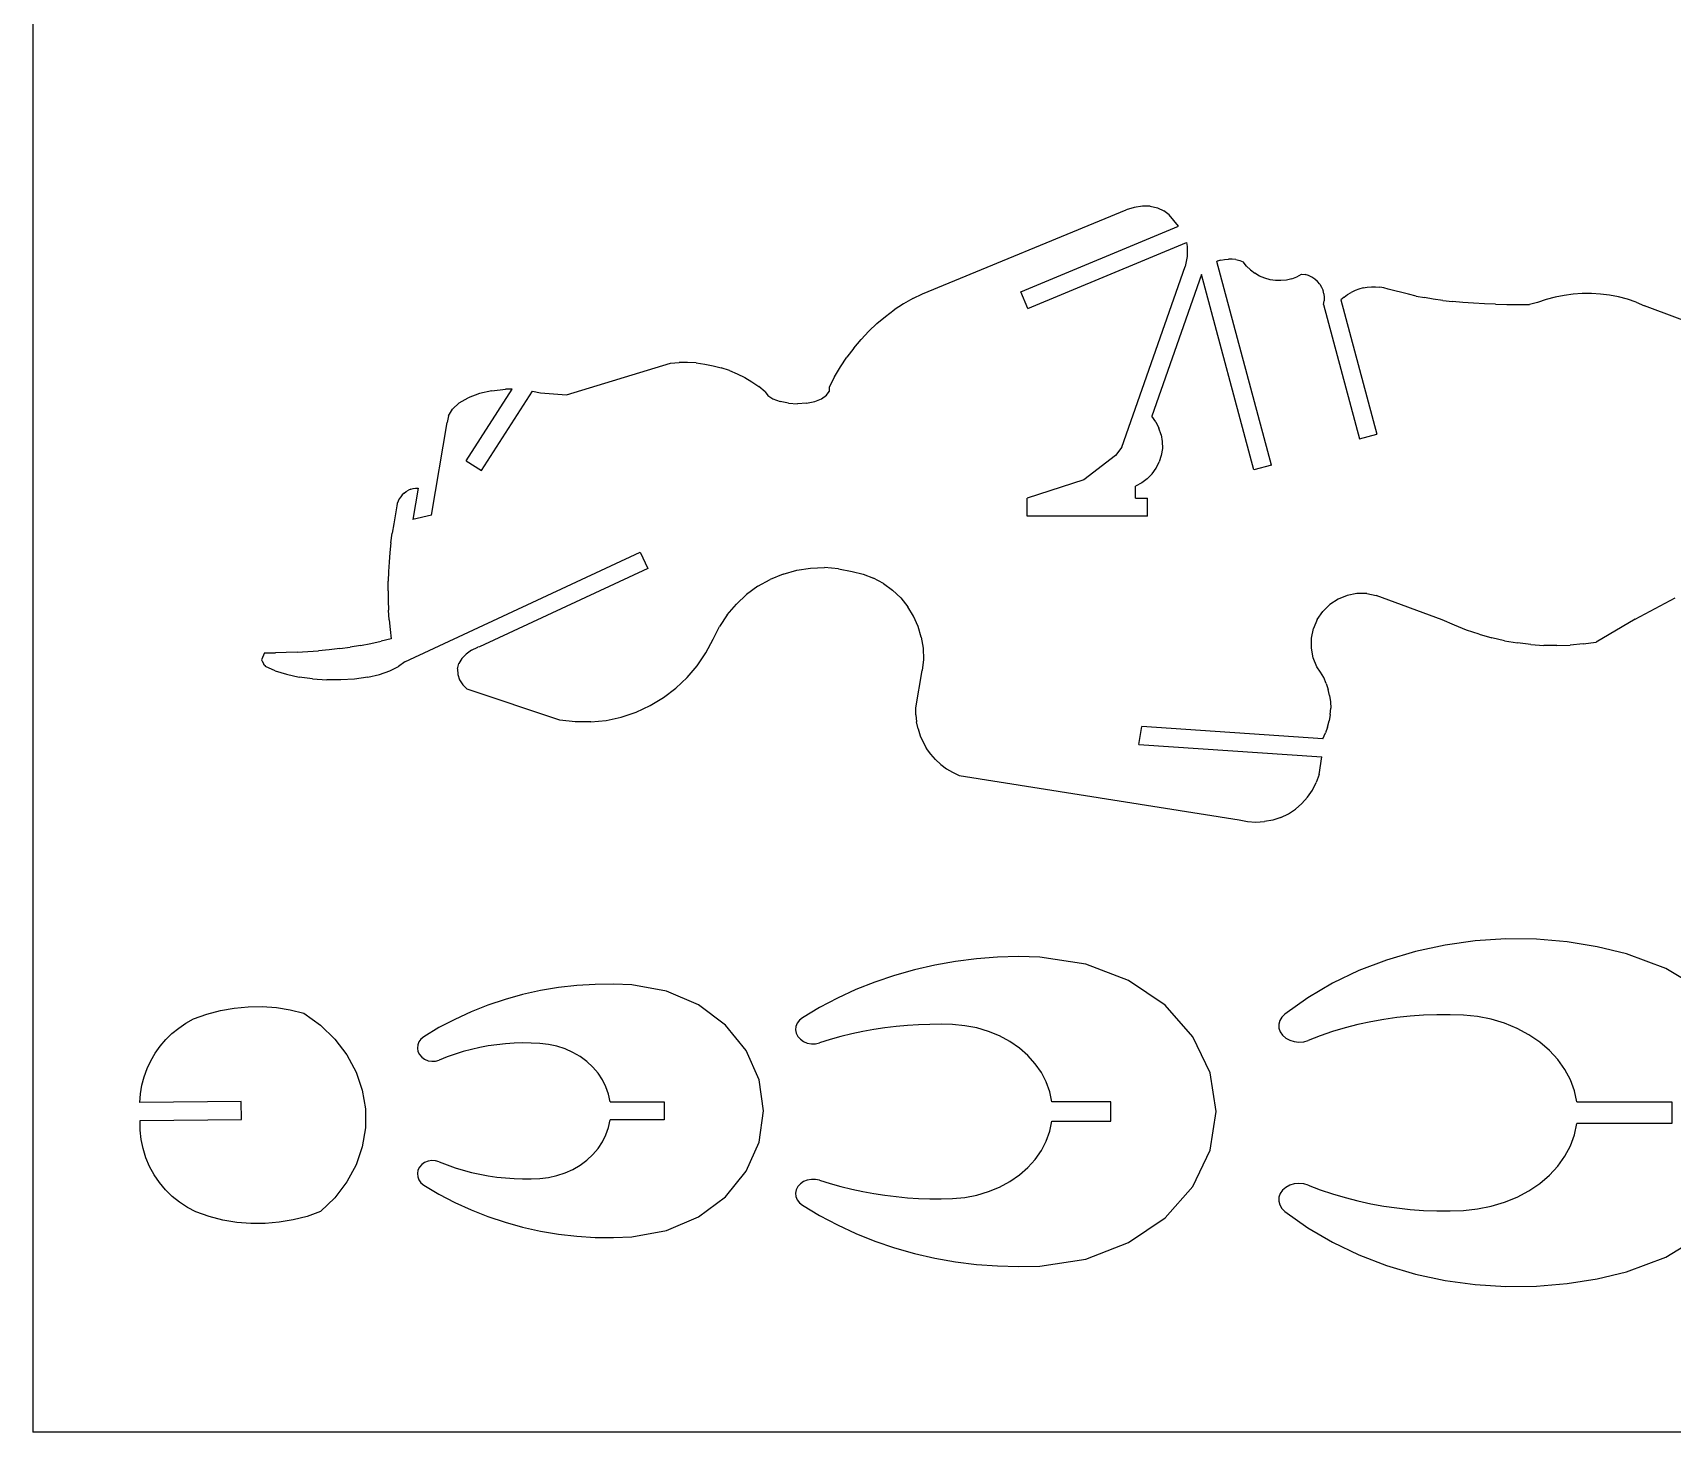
# Model space of a CAD drawing. Extents: x -79 to 65, y -73 to 71.
# Drawn here: x -79.1 to -33.84, y -72.68 to -34.05 of the extents above; entities that cross this region are included whole.
import ezdxf

# ---------------------------------------------------------------- set-up
doc = ezdxf.new("R2010")
doc.units = 0
doc.header["$MEASUREMENT"] = 0
doc.layers.get('0').update_dxf_attribs({"linetype": 'CONTINUOUS'})

msp = doc.modelspace()

# ---------------------------------------------------------------- linework, layer by layer
for p, q in [((-79.103, 71.322), (-79.103, -72.678)), ((-48.691, -38.873), (-48.918, -38.944)), ((-48.465, -38.839), (-48.691, -38.873)), ((-48.249, -38.843), (-48.465, -38.839)), ((-48.249, -38.843), (-48.049, -38.885)), ((-48.049, -38.885), (-47.871, -38.964)), ((-54.536, -41.254), (-48.918, -38.944)), ((-47.723, -39.076), (-47.871, -38.964)), ((-47.471, -39.389), (-47.723, -39.076)), ((-51.821, -41.202), (-47.471, -39.389)), ((-51.629, -41.663), (-47.251, -39.839)), ((-47.233, -40.23), (-47.286, -40.504)), ((-47.251, -39.839), (-47.231, -39.951)), ((-47.231, -39.951), (-47.233, -40.23)), ((-49.036, -45.489), (-47.286, -40.504)), ((-46.833, -40.724), (-48.208, -44.639)), ((-45.389, -46.115), (-46.833, -40.724)), ((-46.398, -40.361), (-46.411, -40.367)), ((-44.906, -45.986), (-46.411, -40.367)), ((-46.298, -40.329), (-46.398, -40.361)), ((-46.298, -40.329), (-46.195, -40.308)), ((-46.195, -40.308), (-46.091, -40.298)), ((-45.986, -40.3), (-46.091, -40.298)), ((-45.882, -40.314), (-45.986, -40.3)), ((-45.882, -40.314), (-45.78, -40.338)), ((-45.78, -40.338), (-45.681, -40.374)), ((-45.588, -40.494), (-45.681, -40.374)), ((-45.48, -40.6), (-45.588, -40.494)), ((-45.48, -40.6), (-45.36, -40.692)), ((-45.229, -40.769), (-45.36, -40.692)), ((-44.202, -40.788), (-44.069, -40.716)), ((-44.069, -40.716), (-43.971, -40.729)), ((-43.877, -40.756), (-43.971, -40.729)), ((-45.089, -40.827), (-45.229, -40.769)), ((-44.943, -40.868), (-45.089, -40.827)), ((-44.794, -40.89), (-44.943, -40.868)), ((-44.642, -40.893), (-44.794, -40.89)), ((-44.491, -40.877), (-44.642, -40.893)), ((-44.344, -40.841), (-44.491, -40.877)), ((-44.344, -40.841), (-44.202, -40.788)), ((-43.788, -40.797), (-43.877, -40.756)), ((-43.706, -40.851), (-43.788, -40.797)), ((-43.632, -40.916), (-43.706, -40.851)), ((-43.569, -40.991), (-43.632, -40.916)), ((-43.569, -40.991), (-43.518, -41.074)), ((-43.518, -41.074), (-43.479, -41.165)), ((-43.455, -41.26), (-43.479, -41.165)), ((-42.596, -41.168), (-42.701, -41.218)), ((-42.486, -41.127), (-42.596, -41.168)), ((-42.374, -41.096), (-42.486, -41.127)), ((-42.374, -41.096), (-42.259, -41.075)), ((-42.259, -41.075), (-42.143, -41.065)), ((-42.143, -41.065), (-42.026, -41.065)), ((-42.026, -41.065), (-41.91, -41.075)), ((-41.796, -41.096), (-41.91, -41.075)), ((-41.683, -41.127), (-41.796, -41.096)), ((-41.121, -41.272), (-41.683, -41.127)), ((-55.066, -41.535), (-55.319, -41.7)), ((-54.805, -41.386), (-55.066, -41.535)), ((-54.805, -41.386), (-54.536, -41.254)), ((-51.629, -41.663), (-51.821, -41.202)), ((-43.467, -41.551), (-43.448, -41.455)), ((-43.467, -41.551), (-42.473, -45.26)), ((-43.455, -41.26), (-43.444, -41.357)), ((-43.444, -41.357), (-43.448, -41.455)), ((-42.895, -41.346), (-42.984, -41.422)), ((-42.984, -41.422), (-41.99, -45.131)), ((-42.895, -41.346), (-42.801, -41.277)), ((-42.801, -41.277), (-42.701, -41.218)), ((-40.909, -41.319), (-41.121, -41.272)), ((-40.909, -41.319), (-40.68, -41.363)), ((-40.434, -41.403), (-40.68, -41.363)), ((-40.174, -41.439), (-40.434, -41.403)), ((-40.174, -41.439), (-39.901, -41.47)), ((-39.617, -41.497), (-39.901, -41.47)), ((-39.324, -41.519), (-39.617, -41.497)), ((-39.023, -41.536), (-39.324, -41.519)), ((-38.716, -41.548), (-39.023, -41.536)), ((-38.716, -41.548), (-38.405, -41.555)), ((-38.405, -41.555), (-38.093, -41.557)), ((-38.093, -41.557), (-37.781, -41.554)), ((-37.553, -41.497), (-37.781, -41.554)), ((-37.314, -41.416), (-37.553, -41.497)), ((-37.07, -41.35), (-37.314, -41.416)), ((-36.823, -41.3), (-37.07, -41.35)), ((-36.572, -41.266), (-36.823, -41.3)), ((-36.32, -41.249), (-36.572, -41.266)), ((-36.067, -41.248), (-36.32, -41.249)), ((-35.815, -41.264), (-36.067, -41.248)), ((-35.565, -41.297), (-35.815, -41.264)), ((-35.317, -41.345), (-35.565, -41.297)), ((-35.072, -41.41), (-35.317, -41.345)), ((-34.833, -41.491), (-35.072, -41.41)), ((-34.833, -41.491), (-34.599, -41.587)), ((-29.474, -43.517), (-34.599, -41.587)), ((-56.021, -42.29), (-55.797, -42.078)), ((-55.797, -42.078), (-55.563, -41.881)), ((-55.563, -41.881), (-55.319, -41.7)), ((-56.436, -42.756), (-56.235, -42.516)), ((-56.021, -42.29), (-56.235, -42.516)), ((-56.436, -42.756), (-56.626, -43.009)), ((-64.366, -44.043), (-61.497, -43.172)), ((-61.497, -43.172), (-61.26, -43.154)), ((-61.023, -43.152), (-61.26, -43.154)), ((-60.786, -43.166), (-61.023, -43.152)), ((-60.786, -43.166), (-60.551, -43.196)), ((-60.551, -43.196), (-60.319, -43.241)), ((-60.319, -43.241), (-60.092, -43.302)), ((-59.869, -43.377), (-60.092, -43.302)), ((-59.869, -43.377), (-59.654, -43.467)), ((-56.966, -43.551), (-56.803, -43.274)), ((-56.803, -43.274), (-56.626, -43.009)), ((-67.135, -45.863), (-65.866, -43.89)), ((-66.426, -43.933), (-66.053, -43.891)), ((-65.866, -43.89), (-66.053, -43.891)), ((-59.654, -43.467), (-59.447, -43.571)), ((-59.447, -43.571), (-59.249, -43.688)), ((-59.249, -43.688), (-59.061, -43.818)), ((-58.884, -43.96), (-59.061, -43.818)), ((-56.966, -43.551), (-57.116, -43.838)), ((-57.116, -43.838), (-57.116, -43.95)), ((-67.516, -44.438), (-67.331, -44.271)), ((-67.331, -44.271), (-67.079, -44.127)), ((-66.773, -44.013), (-67.079, -44.127)), ((-66.426, -43.933), (-66.773, -44.013)), ((-66.714, -46.134), (-65.308, -43.947)), ((-65.308, -43.947), (-65.088, -43.987)), ((-65.088, -43.987), (-64.366, -44.043)), ((-58.884, -43.96), (-58.807, -44.067)), ((-58.807, -44.067), (-58.666, -44.16)), ((-58.666, -44.16), (-58.472, -44.232)), ((-58.24, -44.276), (-58.472, -44.232)), ((-58.24, -44.276), (-57.99, -44.291)), ((-57.74, -44.273), (-57.99, -44.291)), ((-57.74, -44.273), (-57.512, -44.226)), ((-57.512, -44.226), (-57.322, -44.152)), ((-57.322, -44.152), (-57.187, -44.057)), ((-57.187, -44.057), (-57.116, -43.95)), ((-68.091, -47.364), (-67.662, -44.811)), ((-67.629, -44.621), (-67.662, -44.811)), ((-67.629, -44.621), (-67.516, -44.438)), ((-48.095, -44.794), (-48.208, -44.639)), ((-48.095, -44.794), (-48.008, -44.964)), ((-47.948, -45.146), (-48.008, -44.964)), ((-47.948, -45.146), (-47.917, -45.335)), ((-42.473, -45.26), (-41.99, -45.131)), ((-49.036, -45.489), (-49.206, -45.722)), ((-47.944, -45.716), (-48.001, -45.899)), ((-47.915, -45.527), (-47.944, -45.716)), ((-47.917, -45.335), (-47.915, -45.527)), ((-67.135, -45.863), (-66.714, -46.134)), ((-49.206, -45.722), (-50.087, -46.396)), ((-48.198, -46.226), (-48.087, -46.07)), ((-48.087, -46.07), (-48.001, -45.899)), ((-44.906, -45.986), (-45.389, -46.115)), ((-68.464, -46.618), (-68.609, -47.483)), ((-68.602, -46.633), (-68.533, -46.622)), ((-68.533, -46.622), (-68.464, -46.618)), ((-50.087, -46.396), (-51.645, -46.896)), ((-48.485, -46.478), (-48.654, -46.567)), ((-48.654, -46.896), (-48.654, -46.567)), ((-48.331, -46.363), (-48.485, -46.478)), ((-48.331, -46.363), (-48.198, -46.226)), ((-69.038, -47.043), (-69.053, -47.111)), ((-69.014, -46.978), (-69.038, -47.043)), ((-68.983, -46.915), (-69.014, -46.978)), ((-68.945, -46.857), (-68.983, -46.915)), ((-68.9, -46.804), (-68.945, -46.857)), ((-68.85, -46.756), (-68.9, -46.804)), ((-68.85, -46.756), (-68.794, -46.714)), ((-68.794, -46.714), (-68.733, -46.68)), ((-68.669, -46.652), (-68.733, -46.68)), ((-68.669, -46.652), (-68.602, -46.633)), ((-51.645, -47.396), (-51.645, -46.896)), ((-48.654, -46.896), (-48.327, -46.896)), ((-48.327, -47.396), (-48.327, -46.896)), ((-69.053, -47.111), (-69.136, -47.604)), ((-68.091, -47.364), (-68.609, -47.483)), ((-48.327, -47.396), (-51.645, -47.396)), ((-69.213, -48.131), (-69.178, -47.867)), ((-69.136, -47.604), (-69.178, -47.867)), ((-69.242, -48.396), (-69.264, -48.661)), ((-69.213, -48.131), (-69.242, -48.396)), ((-68.829, -51.417), (-62.333, -48.387)), ((-62.333, -48.387), (-62.122, -48.841)), ((-69.264, -48.661), (-69.28, -48.926)), ((-62.122, -48.841), (-66.768, -51)), ((-58.011, -48.888), (-57.628, -48.829)), ((-57.628, -48.829), (-57.241, -48.814)), ((-56.855, -48.846), (-57.241, -48.814)), ((-56.855, -48.846), (-56.475, -48.923)), ((-69.292, -49.458), (-69.289, -49.192)), ((-69.28, -48.926), (-69.289, -49.192)), ((-59.08, -49.331), (-59.393, -49.559)), ((-59.08, -49.331), (-58.742, -49.141)), ((-58.384, -48.993), (-58.742, -49.141)), ((-58.384, -48.993), (-58.011, -48.888)), ((-56.475, -48.923), (-56.174, -48.997)), ((-56.174, -48.997), (-55.886, -49.109)), ((-55.614, -49.257), (-55.886, -49.109)), ((-55.614, -49.257), (-55.365, -49.44)), ((-69.292, -49.458), (-69.288, -49.724)), ((-69.288, -49.724), (-69.277, -49.99)), ((-59.677, -49.823), (-59.393, -49.559)), ((-55.365, -49.44), (-55.14, -49.653)), ((-55.14, -49.653), (-54.946, -49.894)), ((-43.065, -49.683), (-43.292, -49.832)), ((-42.813, -49.581), (-43.065, -49.683)), ((-42.546, -49.53), (-42.813, -49.581)), ((-42.274, -49.532), (-42.546, -49.53)), ((-42.274, -49.532), (-42.008, -49.587)), ((-40.185, -50.258), (-42.008, -49.587)), ((-34.858, -50.234), (-33.752, -49.646)), ((-69.261, -50.256), (-69.277, -49.99)), ((-59.927, -50.118), (-60.141, -50.441)), ((-59.927, -50.118), (-59.677, -49.823)), ((-54.784, -50.157), (-54.946, -49.894)), ((-54.658, -50.44), (-54.784, -50.157)), ((-43.638, -50.248), (-43.486, -50.023)), ((-43.292, -49.832), (-43.486, -50.023)), ((-34.858, -50.234), (-35.935, -50.873)), ((-69.261, -50.256), (-69.237, -50.521)), ((-69.237, -50.521), (-69.208, -50.785)), ((-60.315, -50.787), (-60.141, -50.441)), ((-54.57, -50.736), (-54.658, -50.44)), ((-43.799, -50.765), (-43.744, -50.499)), ((-43.638, -50.248), (-43.744, -50.499)), ((-39.853, -50.407), (-40.185, -50.258)), ((-39.515, -50.54), (-39.853, -50.407)), ((-39.17, -50.655), (-39.515, -50.54)), ((-39.17, -50.655), (-38.82, -50.752)), ((-71.804, -51.15), (-71.507, -51.133)), ((-71.507, -51.133), (-71.212, -51.11)), ((-70.918, -51.082), (-71.212, -51.11)), ((-70.626, -51.047), (-70.918, -51.082)), ((-70.626, -51.047), (-70.337, -51.006)), ((-70.05, -50.96), (-70.337, -51.006)), ((-70.05, -50.96), (-69.766, -50.907)), ((-69.766, -50.907), (-69.485, -50.849)), ((-69.208, -50.785), (-69.485, -50.849)), ((-66.993, -51.095), (-67.141, -51.2)), ((-66.993, -51.095), (-66.818, -51.014)), ((-66.768, -51), (-66.818, -51.014)), ((-60.516, -51.167), (-60.315, -50.787)), ((-54.57, -50.736), (-54.521, -51.042)), ((-54.521, -51.042), (-54.512, -51.351)), ((-43.8, -51.037), (-43.799, -50.765)), ((-43.748, -51.304), (-43.8, -51.037)), ((-38.465, -50.832), (-38.82, -50.752)), ((-38.465, -50.832), (-38.107, -50.893)), ((-37.746, -50.936), (-38.107, -50.893)), ((-37.746, -50.936), (-37.383, -50.96)), ((-37.02, -50.966), (-37.383, -50.96)), ((-37.02, -50.966), (-36.657, -50.953)), ((-36.295, -50.922), (-36.657, -50.953)), ((-36.295, -50.922), (-35.935, -50.873)), ((-72.701, -51.165), (-72.787, -51.359)), ((-72.787, -51.359), (-72.769, -51.397)), ((-72.769, -51.397), (-72.725, -51.479)), ((-72.698, -51.521), (-72.725, -51.479)), ((-72.701, -51.165), (-72.402, -51.166)), ((-72.698, -51.521), (-72.681, -51.545)), ((-72.413, -51.662), (-72.681, -51.545)), ((-72.103, -51.161), (-72.402, -51.166)), ((-71.804, -51.15), (-72.103, -51.161)), ((-69.242, -51.665), (-69.006, -51.548)), ((-68.829, -51.417), (-69.006, -51.548)), ((-67.372, -51.612), (-67.335, -51.464)), ((-67.257, -51.324), (-67.335, -51.464)), ((-67.257, -51.324), (-67.141, -51.2)), ((-61.035, -51.849), (-60.757, -51.522)), ((-60.757, -51.522), (-60.516, -51.167)), ((-54.512, -51.351), (-54.544, -51.659)), ((-43.646, -51.556), (-43.748, -51.304)), ((-43.546, -51.7), (-43.646, -51.556)), ((-72.413, -51.662), (-72.1, -51.76)), ((-72.1, -51.76), (-71.75, -51.836)), ((-71.376, -51.889), (-71.75, -51.836)), ((-71.376, -51.889), (-70.987, -51.915)), ((-70.597, -51.916), (-70.987, -51.915)), ((-70.216, -51.89), (-70.597, -51.916)), ((-69.856, -51.838), (-70.216, -51.89)), ((-69.856, -51.838), (-69.528, -51.762)), ((-69.528, -51.762), (-69.242, -51.665)), ((-67.372, -51.612), (-67.367, -51.763)), ((-67.367, -51.763), (-67.32, -51.91)), ((-67.32, -51.91), (-67.232, -52.047)), ((-67.232, -52.047), (-67.108, -52.167)), ((-61.035, -51.849), (-61.346, -52.144)), ((-54.723, -52.683), (-54.544, -51.659)), ((-43.46, -51.852), (-43.546, -51.7)), ((-43.39, -52.012), (-43.46, -51.852)), ((-43.39, -52.012), (-43.335, -52.179)), ((-64.554, -53.024), (-67.108, -52.167)), ((-62.056, -52.623), (-61.688, -52.403)), ((-61.688, -52.403), (-61.346, -52.144)), ((-43.296, -52.349), (-43.335, -52.179)), ((-43.296, -52.349), (-43.274, -52.523)), ((-63.272, -53.03), (-62.853, -52.939)), ((-62.853, -52.939), (-62.446, -52.803)), ((-62.446, -52.803), (-62.056, -52.623)), ((-54.722, -52.88), (-54.723, -52.683)), ((-54.722, -52.88), (-54.701, -53.075)), ((-43.279, -52.872), (-43.307, -53.045)), ((-43.279, -52.872), (-43.268, -52.698)), ((-43.274, -52.523), (-43.268, -52.698)), ((-64.128, -53.073), (-64.554, -53.024)), ((-63.699, -53.074), (-64.128, -53.073)), ((-63.699, -53.074), (-63.272, -53.03)), ((-54.66, -53.268), (-54.701, -53.075)), ((-54.66, -53.268), (-54.6, -53.455)), ((-48.562, -53.694), (-48.48, -53.2)), ((-43.488, -53.536), (-48.48, -53.2)), ((-43.488, -53.536), (-43.412, -53.379)), ((-43.352, -53.214), (-43.412, -53.379)), ((-43.352, -53.214), (-43.307, -53.045)), ((-54.6, -53.455), (-54.52, -53.635)), ((-54.52, -53.635), (-54.423, -53.806)), ((-54.308, -53.966), (-54.423, -53.806)), ((-48.562, -53.694), (-43.508, -54.036)), ((-54.178, -54.114), (-54.308, -53.966)), ((-54.178, -54.114), (-54.033, -54.247)), ((-54.033, -54.247), (-53.875, -54.364)), ((-43.59, -54.528), (-43.508, -54.036)), ((-53.875, -54.364), (-53.706, -54.465)), ((-53.706, -54.465), (-53.527, -54.548)), ((-53.527, -54.548), (-45.796, -55.775)), ((-43.774, -54.958), (-43.668, -54.749)), ((-43.59, -54.528), (-43.668, -54.749)), ((-44.062, -55.326), (-43.906, -55.152)), ((-43.906, -55.152), (-43.774, -54.958)), ((-44.647, -55.709), (-44.436, -55.607)), ((-44.436, -55.607), (-44.24, -55.479)), ((-44.24, -55.479), (-44.062, -55.326)), ((-45.796, -55.775), (-45.567, -55.822)), ((-45.567, -55.822), (-45.333, -55.839)), ((-45.333, -55.839), (-45.099, -55.826)), ((-44.869, -55.782), (-45.099, -55.826)), ((-44.647, -55.709), (-44.869, -55.782)), ((-40.111, -59.232), (-40.929, -59.409)), ((-39.275, -59.117), (-40.111, -59.232)), ((-38.43, -59.063), (-39.275, -59.117)), ((-37.583, -59.073), (-38.43, -59.063)), ((-36.74, -59.144), (-37.583, -59.073)), ((-35.909, -59.277), (-36.74, -59.144)), ((-35.097, -59.471), (-35.909, -59.277)), ((-53.626, -59.683), (-54.197, -59.784)), ((-53.049, -59.61), (-53.626, -59.683)), ((-52.468, -59.566), (-53.049, -59.61)), ((-51.885, -59.55), (-52.468, -59.566)), ((-51.301, -59.563), (-51.885, -59.55)), ((-50.024, -59.758), (-51.301, -59.563)), ((-41.723, -59.645), (-42.487, -59.939)), ((-40.929, -59.409), (-41.723, -59.645)), ((-34.016, -59.878), (-35.097, -59.471)), ((-55.312, -60.07), (-55.852, -60.253)), ((-54.76, -59.913), (-55.312, -60.07)), ((-54.197, -59.784), (-54.76, -59.913)), ((-48.846, -60.211), (-50.024, -59.758)), ((-42.487, -59.939), (-43.214, -60.288)), ((-33.062, -60.452), (-34.016, -59.878)), ((-65.58, -60.6), (-66.064, -60.734)), ((-65.087, -60.491), (-65.58, -60.6)), ((-64.589, -60.408), (-65.087, -60.491)), ((-64.085, -60.35), (-64.589, -60.408)), ((-63.579, -60.319), (-64.085, -60.35)), ((-63.072, -60.313), (-63.579, -60.319)), ((-62.565, -60.334), (-63.072, -60.313)), ((-61.605, -60.506), (-62.565, -60.334)), ((-60.723, -60.882), (-61.605, -60.506)), ((-56.378, -60.463), (-56.888, -60.698)), ((-55.852, -60.253), (-56.378, -60.463)), ((-47.842, -60.893), (-48.846, -60.211)), ((-43.214, -60.288), (-43.898, -60.689)), ((-74.299, -61.14), (-73.923, -61.039)), ((-73.923, -61.039), (-73.541, -60.971)), ((-73.541, -60.971), (-73.153, -60.935)), ((-73.153, -60.935), (-72.765, -60.931)), ((-72.765, -60.931), (-72.377, -60.96)), ((-72.377, -60.96), (-71.993, -61.022)), ((-71.993, -61.022), (-71.616, -61.116)), ((-67.002, -61.076), (-67.453, -61.283)), ((-66.539, -60.893), (-67.002, -61.076)), ((-66.064, -60.734), (-66.539, -60.893)), ((-59.973, -61.439), (-60.723, -60.882)), ((-57.381, -60.958), (-57.853, -61.241)), ((-56.888, -60.698), (-57.381, -60.958)), ((-47.076, -61.762), (-47.842, -60.893)), ((-43.898, -60.689), (-44.532, -61.138)), ((-75.259, -61.673), (-75.073, -61.522)), ((-75.073, -61.522), (-74.875, -61.387)), ((-74.875, -61.387), (-74.665, -61.271)), ((-74.665, -61.271), (-74.299, -61.14)), ((-71.616, -61.116), (-71.158, -61.445)), ((-71.158, -61.445), (-70.759, -61.83)), ((-67.889, -61.512), (-68.31, -61.764)), ((-67.453, -61.283), (-67.889, -61.512)), ((-59.402, -62.143), (-59.973, -61.439)), ((-58.032, -61.479), (-58.042, -61.574)), ((-57.996, -61.389), (-58.032, -61.479)), ((-57.936, -61.308), (-57.996, -61.389)), ((-57.853, -61.241), (-57.936, -61.308)), ((-55.576, -61.517), (-55.883, -61.563)), ((-55.267, -61.479), (-55.576, -61.517)), ((-54.956, -61.45), (-55.267, -61.479)), ((-54.644, -61.431), (-54.956, -61.45)), ((-54.332, -61.421), (-54.644, -61.431)), ((-54.019, -61.42), (-54.332, -61.421)), ((-53.707, -61.428), (-54.019, -61.42)), ((-53.368, -61.458), (-53.707, -61.428)), ((-53.035, -61.521), (-53.368, -61.458)), ((-52.714, -61.616), (-53.035, -61.521)), ((-44.673, -61.316), (-44.701, -61.42)), ((-44.701, -61.42), (-44.697, -61.526)), ((-44.697, -61.526), (-44.662, -61.629)), ((-44.616, -61.221), (-44.673, -61.316)), ((-44.532, -61.138), (-44.616, -61.221)), ((-42.87, -61.518), (-43.215, -61.621)), ((-42.519, -61.428), (-42.87, -61.518)), ((-42.163, -61.35), (-42.519, -61.428)), ((-41.804, -61.285), (-42.163, -61.35)), ((-41.441, -61.233), (-41.804, -61.285)), ((-41.076, -61.193), (-41.441, -61.233)), ((-40.709, -61.167), (-41.076, -61.193)), ((-40.341, -61.154), (-40.709, -61.167)), ((-39.972, -61.154), (-40.341, -61.154)), ((-39.604, -61.167), (-39.972, -61.154)), ((-39.215, -61.206), (-39.604, -61.167)), ((-38.835, -61.28), (-39.215, -61.206)), ((-38.468, -61.39), (-38.835, -61.28)), ((-38.12, -61.532), (-38.468, -61.39)), ((-37.794, -61.706), (-38.12, -61.532)), ((-75.586, -62.024), (-75.43, -61.841)), ((-75.43, -61.841), (-75.259, -61.673)), ((-70.759, -61.83), (-70.43, -62.264)), ((-68.476, -61.99), (-68.485, -62.081)), ((-68.442, -61.903), (-68.476, -61.99)), ((-68.386, -61.826), (-68.442, -61.903)), ((-68.31, -61.764), (-68.386, -61.826)), ((-66.291, -61.984), (-66.526, -62.018)), ((-66.054, -61.959), (-66.291, -61.984)), ((-65.816, -61.943), (-66.054, -61.959)), ((-65.578, -61.935), (-65.816, -61.943)), ((-65.34, -61.937), (-65.578, -61.935)), ((-65.102, -61.947), (-65.34, -61.937)), ((-64.864, -61.974), (-65.102, -61.947)), ((-64.631, -62.025), (-64.864, -61.974)), ((-58.042, -61.574), (-58.023, -61.668)), ((-58.023, -61.668), (-57.979, -61.756)), ((-57.979, -61.756), (-57.91, -61.833)), ((-57.91, -61.833), (-57.822, -61.894)), ((-57.822, -61.894), (-57.719, -61.936)), ((-57.719, -61.936), (-57.606, -61.957)), ((-57.606, -61.957), (-57.491, -61.955)), ((-57.491, -61.955), (-57.38, -61.931)), ((-57.087, -61.84), (-57.38, -61.931)), ((-56.791, -61.757), (-57.087, -61.84)), ((-56.491, -61.684), (-56.791, -61.757)), ((-56.189, -61.619), (-56.491, -61.684)), ((-55.883, -61.563), (-56.189, -61.619)), ((-52.409, -61.742), (-52.714, -61.616)), ((-52.123, -61.896), (-52.409, -61.742)), ((-51.862, -62.077), (-52.123, -61.896)), ((-46.595, -62.761), (-47.076, -61.762)), ((-44.662, -61.629), (-44.599, -61.722)), ((-44.599, -61.722), (-44.509, -61.801)), ((-44.509, -61.801), (-44.4, -61.86)), ((-44.4, -61.86), (-44.275, -61.898)), ((-44.275, -61.898), (-44.144, -61.911)), ((-44.144, -61.911), (-44.012, -61.899)), ((-44.012, -61.899), (-43.887, -61.863)), ((-43.554, -61.736), (-43.887, -61.863)), ((-43.215, -61.621), (-43.554, -61.736)), ((-37.496, -61.909), (-37.794, -61.706)), ((-37.229, -62.139), (-37.496, -61.909)), ((-75.947, -62.644), (-75.845, -62.427)), ((-75.845, -62.427), (-75.725, -62.219)), ((-75.725, -62.219), (-75.586, -62.024)), ((-70.43, -62.264), (-70.176, -62.737)), ((-68.485, -62.081), (-68.468, -62.172)), ((-68.468, -62.172), (-68.427, -62.256)), ((-68.427, -62.256), (-68.364, -62.329)), ((-68.364, -62.329), (-68.283, -62.386)), ((-68.283, -62.386), (-68.188, -62.424)), ((-68.188, -62.424), (-68.086, -62.44)), ((-68.086, -62.44), (-67.983, -62.433)), ((-67.983, -62.433), (-67.884, -62.405)), ((-67.666, -62.32), (-67.884, -62.405)), ((-67.444, -62.242), (-67.666, -62.32)), ((-67.219, -62.173), (-67.444, -62.242)), ((-66.991, -62.113), (-67.219, -62.173)), ((-66.76, -62.061), (-66.991, -62.113)), ((-66.526, -62.018), (-66.76, -62.061)), ((-64.406, -62.099), (-64.631, -62.025)), ((-64.191, -62.195), (-64.406, -62.099)), ((-63.991, -62.312), (-64.191, -62.195)), ((-63.807, -62.448), (-63.991, -62.312)), ((-63.642, -62.602), (-63.807, -62.448)), ((-59.044, -62.95), (-59.402, -62.143)), ((-51.627, -62.282), (-51.862, -62.077)), ((-51.424, -62.508), (-51.627, -62.282)), ((-36.997, -62.391), (-37.229, -62.139)), ((-36.803, -62.663), (-36.997, -62.391)), ((-76.089, -63.102), (-76.028, -62.87)), ((-76.028, -62.87), (-75.947, -62.644)), ((-70.176, -62.737), (-70.004, -63.238)), ((-63.497, -62.772), (-63.642, -62.602)), ((-63.375, -62.955), (-63.497, -62.772)), ((-51.254, -62.753), (-51.424, -62.508)), ((-51.119, -63.012), (-51.254, -62.753)), ((-46.432, -63.828), (-46.595, -62.761)), ((-36.65, -62.952), (-36.803, -62.663)), ((-76.147, -63.577), (-76.129, -63.338)), ((-76.129, -63.338), (-76.089, -63.102)), ((-70.004, -63.238), (-69.917, -63.756)), ((-63.278, -63.149), (-63.375, -62.955)), ((-63.206, -63.352), (-63.278, -63.149)), ((-63.16, -63.561), (-63.206, -63.352)), ((-58.923, -63.81), (-59.044, -62.95)), ((-51.023, -63.283), (-51.119, -63.012)), ((-50.965, -63.561), (-51.023, -63.283)), ((-36.54, -63.252), (-36.65, -62.952)), ((-36.474, -63.561), (-36.54, -63.252)), ((-73.346, -63.551), (-76.147, -63.577)), ((-73.34, -64.051), (-73.346, -63.551)), ((-69.917, -63.756), (-69.918, -64.28)), ((-63.16, -63.561), (-61.673, -63.561)), ((-61.673, -63.561), (-61.673, -64.059)), ((-59.044, -64.67), (-58.923, -63.81)), ((-49.334, -63.561), (-50.965, -63.561)), ((-49.334, -64.095), (-49.334, -63.561)), ((-36.474, -63.561), (-33.852, -63.561)), ((-33.852, -63.561), (-33.852, -64.161)), ((-76.141, -64.077), (-73.34, -64.051)), ((-76.138, -64.338), (-76.141, -64.077)), ((-63.278, -64.47), (-63.206, -64.268)), ((-63.206, -64.268), (-63.16, -64.059)), ((-61.673, -64.059), (-63.16, -64.059)), ((-51.023, -64.373), (-50.965, -64.095)), ((-50.965, -64.095), (-49.334, -64.095)), ((-46.595, -64.895), (-46.432, -63.828)), ((-36.54, -64.47), (-36.474, -64.161)), ((-33.852, -64.161), (-36.474, -64.161)), ((-76.11, -64.597), (-76.138, -64.338)), ((-76.057, -64.852), (-76.11, -64.597)), ((-69.918, -64.28), (-70.005, -64.798)), ((-63.497, -64.848), (-63.375, -64.664)), ((-63.375, -64.664), (-63.278, -64.47)), ((-59.402, -65.477), (-59.044, -64.67)), ((-51.254, -64.903), (-51.119, -64.644)), ((-51.119, -64.644), (-51.023, -64.373)), ((-36.65, -64.77), (-36.54, -64.47)), ((-75.979, -65.101), (-76.057, -64.852)), ((-75.877, -65.341), (-75.979, -65.101)), ((-70.005, -64.798), (-70.178, -65.299)), ((-68.086, -65.18), (-68.188, -65.196)), ((-67.983, -65.186), (-68.086, -65.18)), ((-63.991, -65.308), (-63.807, -65.171)), ((-63.807, -65.171), (-63.642, -65.017)), ((-63.642, -65.017), (-63.497, -64.848)), ((-51.627, -65.374), (-51.424, -65.148)), ((-51.424, -65.148), (-51.254, -64.903)), ((-47.076, -65.894), (-46.595, -64.895)), ((-36.997, -65.331), (-36.803, -65.059)), ((-36.803, -65.059), (-36.65, -64.77)), ((-75.753, -65.57), (-75.877, -65.341)), ((-75.606, -65.786), (-75.753, -65.57)), ((-70.178, -65.299), (-70.433, -65.771)), ((-68.468, -65.448), (-68.485, -65.539)), ((-68.485, -65.539), (-68.476, -65.63)), ((-68.476, -65.63), (-68.442, -65.717)), ((-68.427, -65.364), (-68.468, -65.448)), ((-68.364, -65.291), (-68.427, -65.364)), ((-68.283, -65.234), (-68.364, -65.291)), ((-68.188, -65.196), (-68.283, -65.234)), ((-67.884, -65.215), (-67.983, -65.186)), ((-67.884, -65.215), (-67.666, -65.3)), ((-67.666, -65.3), (-67.444, -65.377)), ((-67.444, -65.377), (-67.219, -65.446)), ((-67.219, -65.446), (-66.991, -65.507)), ((-66.991, -65.507), (-66.76, -65.558)), ((-66.76, -65.558), (-66.526, -65.601)), ((-66.526, -65.601), (-66.291, -65.636)), ((-64.864, -65.646), (-64.631, -65.595)), ((-64.631, -65.595), (-64.406, -65.521)), ((-64.406, -65.521), (-64.191, -65.425)), ((-64.191, -65.425), (-63.991, -65.308)), ((-59.973, -66.181), (-59.402, -65.477)), ((-52.123, -65.76), (-51.862, -65.579)), ((-51.862, -65.579), (-51.627, -65.374)), ((-37.496, -65.812), (-37.229, -65.583)), ((-37.229, -65.583), (-36.997, -65.331)), ((-75.439, -65.986), (-75.606, -65.786)), ((-75.254, -66.169), (-75.439, -65.986)), ((-70.433, -65.771), (-70.763, -66.205)), ((-68.442, -65.717), (-68.386, -65.794)), ((-68.386, -65.794), (-68.31, -65.856)), ((-68.31, -65.856), (-67.889, -66.108)), ((-66.291, -65.636), (-66.054, -65.661)), ((-66.054, -65.661), (-65.816, -65.677)), ((-65.816, -65.677), (-65.578, -65.685)), ((-65.578, -65.685), (-65.34, -65.683)), ((-65.34, -65.683), (-65.102, -65.673)), ((-65.102, -65.673), (-64.864, -65.646)), ((-58.023, -65.987), (-58.042, -66.081)), ((-58.042, -66.081), (-58.032, -66.176)), ((-57.979, -65.899), (-58.023, -65.987)), ((-57.91, -65.823), (-57.979, -65.899)), ((-57.822, -65.762), (-57.91, -65.823)), ((-57.719, -65.72), (-57.822, -65.762)), ((-57.606, -65.699), (-57.719, -65.72)), ((-57.491, -65.701), (-57.606, -65.699)), ((-57.38, -65.725), (-57.491, -65.701)), ((-57.38, -65.725), (-57.087, -65.816)), ((-57.087, -65.816), (-56.791, -65.898)), ((-56.791, -65.898), (-56.491, -65.972)), ((-56.491, -65.972), (-56.189, -66.037)), ((-56.189, -66.037), (-55.883, -66.092)), ((-53.035, -66.134), (-52.714, -66.039)), ((-52.714, -66.039), (-52.409, -65.914)), ((-52.409, -65.914), (-52.123, -65.76)), ((-47.842, -66.762), (-47.076, -65.894)), ((-44.599, -66), (-44.662, -66.093)), ((-44.509, -65.921), (-44.599, -66)), ((-44.4, -65.861), (-44.509, -65.921)), ((-44.275, -65.824), (-44.4, -65.861)), ((-44.144, -65.811), (-44.275, -65.824)), ((-44.012, -65.823), (-44.144, -65.811)), ((-43.887, -65.859), (-44.012, -65.823)), ((-43.887, -65.859), (-43.554, -65.986)), ((-43.554, -65.986), (-43.215, -66.101)), ((-38.12, -66.189), (-37.794, -66.015)), ((-37.794, -66.015), (-37.496, -65.812)), ((-75.051, -66.333), (-75.254, -66.169)), ((-74.834, -66.477), (-75.051, -66.333)), ((-74.603, -66.599), (-74.834, -66.477)), ((-70.763, -66.205), (-71.162, -66.59)), ((-67.889, -66.108), (-67.453, -66.337)), ((-67.453, -66.337), (-67.002, -66.544)), ((-60.723, -66.738), (-59.973, -66.181)), ((-58.032, -66.176), (-57.996, -66.267)), ((-57.996, -66.267), (-57.936, -66.348)), ((-57.936, -66.348), (-57.853, -66.415)), ((-57.853, -66.415), (-57.381, -66.698)), ((-55.883, -66.092), (-55.576, -66.139)), ((-55.576, -66.139), (-55.267, -66.177)), ((-55.267, -66.177), (-54.956, -66.205)), ((-54.956, -66.205), (-54.644, -66.225)), ((-54.644, -66.225), (-54.332, -66.235)), ((-54.332, -66.235), (-54.019, -66.236)), ((-54.019, -66.236), (-53.707, -66.228)), ((-53.707, -66.228), (-53.368, -66.198)), ((-53.368, -66.198), (-53.035, -66.134)), ((-44.697, -66.195), (-44.701, -66.301)), ((-44.701, -66.301), (-44.673, -66.405)), ((-44.662, -66.093), (-44.697, -66.195)), ((-44.673, -66.405), (-44.616, -66.501)), ((-44.616, -66.501), (-44.532, -66.584)), ((-43.215, -66.101), (-42.87, -66.204)), ((-42.87, -66.204), (-42.519, -66.294)), ((-42.519, -66.294), (-42.163, -66.372)), ((-42.163, -66.372), (-41.804, -66.437)), ((-41.804, -66.437), (-41.441, -66.489)), ((-41.441, -66.489), (-41.076, -66.528)), ((-41.076, -66.528), (-40.709, -66.555)), ((-39.604, -66.555), (-39.215, -66.516)), ((-39.215, -66.516), (-38.835, -66.441)), ((-38.835, -66.441), (-38.468, -66.332)), ((-38.468, -66.332), (-38.12, -66.189)), ((-74.233, -66.727), (-74.603, -66.599)), ((-73.854, -66.824), (-74.233, -66.727)), ((-73.468, -66.888), (-73.854, -66.824)), ((-73.078, -66.92), (-73.468, -66.888)), ((-72.686, -66.919), (-73.078, -66.92)), ((-72.296, -66.885), (-72.686, -66.919)), ((-71.91, -66.819), (-72.296, -66.885)), ((-71.531, -66.72), (-71.91, -66.819)), ((-71.162, -66.59), (-71.531, -66.72)), ((-67.002, -66.544), (-66.539, -66.727)), ((-66.539, -66.727), (-66.064, -66.885)), ((-66.064, -66.885), (-65.58, -67.02)), ((-61.605, -67.114), (-60.723, -66.738)), ((-57.381, -66.698), (-56.888, -66.958)), ((-56.888, -66.958), (-56.378, -67.193)), ((-48.846, -67.445), (-47.842, -66.762)), ((-44.532, -66.584), (-43.898, -67.033)), ((-40.709, -66.555), (-40.341, -66.568)), ((-40.341, -66.568), (-39.972, -66.568)), ((-39.972, -66.568), (-39.604, -66.555)), ((-65.58, -67.02), (-65.087, -67.129)), ((-65.087, -67.129), (-64.589, -67.212)), ((-64.589, -67.212), (-64.085, -67.27)), ((-64.085, -67.27), (-63.579, -67.301)), ((-63.579, -67.301), (-63.072, -67.307)), ((-63.072, -67.307), (-62.565, -67.286)), ((-62.565, -67.286), (-61.605, -67.114)), ((-56.378, -67.193), (-55.852, -67.403)), ((-55.852, -67.403), (-55.312, -67.586)), ((-43.898, -67.033), (-43.214, -67.434)), ((-43.214, -67.434), (-42.487, -67.783)), ((-34.016, -67.844), (-33.062, -67.27)), ((-55.312, -67.586), (-54.76, -67.742)), ((-54.76, -67.742), (-54.197, -67.872)), ((-54.197, -67.872), (-53.626, -67.973)), ((-50.024, -67.898), (-48.846, -67.445)), ((-42.487, -67.783), (-41.723, -68.077)), ((-35.097, -68.25), (-34.016, -67.844)), ((-53.626, -67.973), (-53.049, -68.046)), ((-53.049, -68.046), (-52.468, -68.09)), ((-52.468, -68.09), (-51.885, -68.106)), ((-51.885, -68.106), (-51.301, -68.093)), ((-51.301, -68.093), (-50.024, -67.898)), ((-41.723, -68.077), (-40.929, -68.313)), ((-40.929, -68.313), (-40.111, -68.489)), ((-35.909, -68.444), (-35.097, -68.25)), ((-40.111, -68.489), (-39.275, -68.605)), ((-39.275, -68.605), (-38.43, -68.658)), ((-38.43, -68.658), (-37.583, -68.649)), ((-37.583, -68.649), (-36.74, -68.578)), ((-36.74, -68.578), (-35.909, -68.444)), ((64.897, -72.678), (-79.103, -72.678))]:
    msp.add_line(p, q)

doc.saveas('drawing.dxf')
